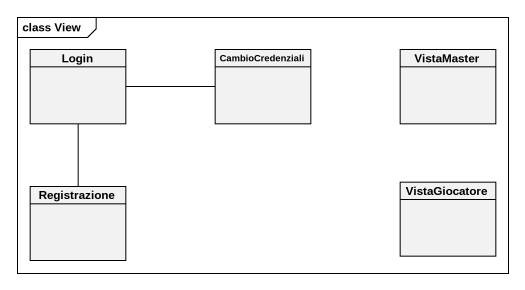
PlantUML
@startuml
mainframe class View
hide circle
hide empty members
class Login
class CambioCredenziali
class VistaMaster
class Registrazione
class VistaGiocatore
Login -right- CambioCredenziali
Login -- Registrazione
@enduml
